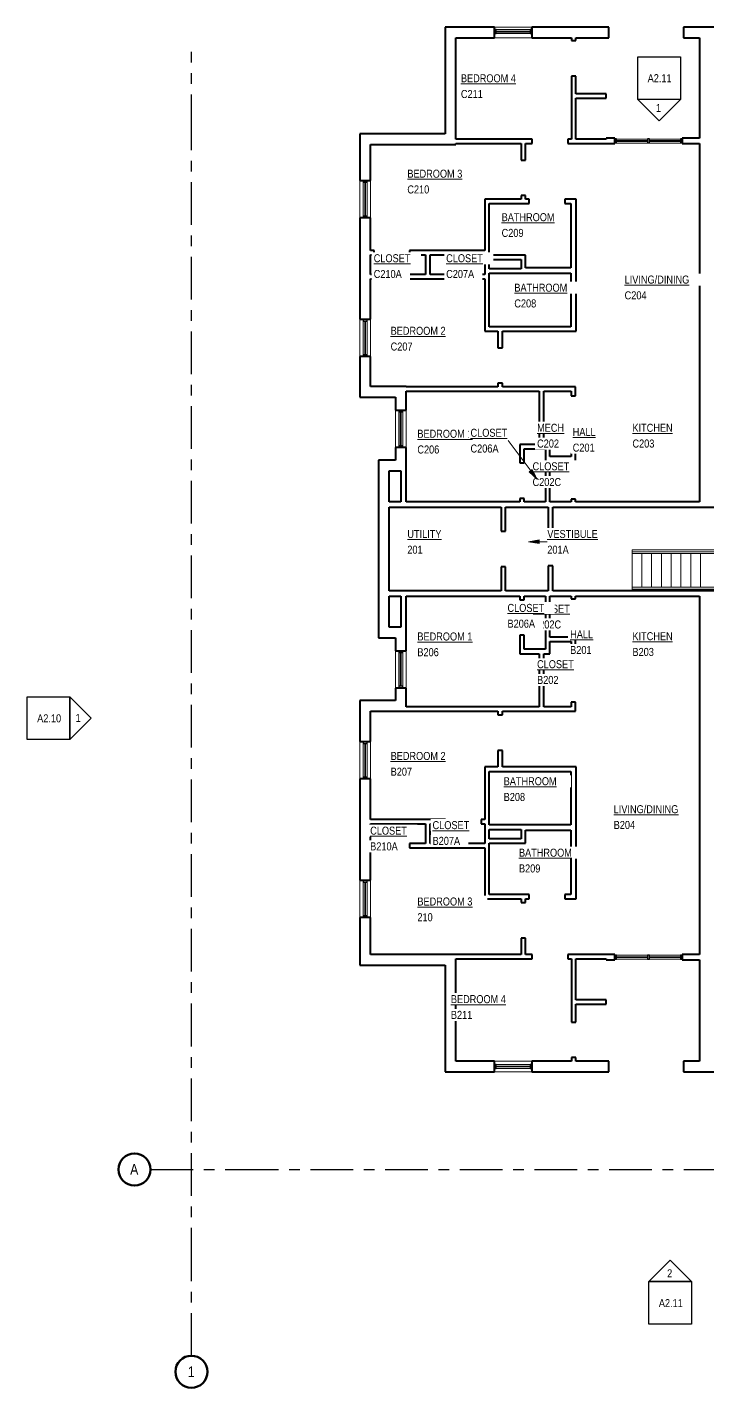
# Model space of a CAD drawing. Header units: inches. Extents: x -1455 to 118, y -1419 to 111.
# Drawn here: x -1455 to -689, y -1419 to 111 of the extents above; entities that cross this region are included whole.
import ezdxf

# ---------------------------------------------------------------- set-up
doc = ezdxf.new("R2010")
doc.units = ezdxf.units.IN
doc.header["$MEASUREMENT"] = 0
doc.linetypes.add('Grid Line', pattern=[84, 48, -12, 12, -12])
for name, color, linetype, lineweight in [('A-AREA-IDEN', 2, 'Continuous', 9), ('A-FLOR-HRAL', 11, 'Continuous', 9), ('A-GLAZ-CURT', 52, 'Continuous', 9), ('A-GLAZ-CWMG', 51, 'Continuous', 9), ('A-WALL', 113, 'Continuous', 15), ('G-ANNO-SYMB', 111, 'Continuous', 9), ('I-WALL', 2, 'Continuous', 15), ('S-GRID', 1, 'Continuous', 9), ('S-GRID-IDEN', 1, 'Continuous', 50), ('S-STRS', 31, 'Continuous', 9)]:
    doc.layers.add(name, color=color, linetype=linetype, lineweight=lineweight)
doc.styles.add('Arial Narrow', font='ARIALN.TTF', dxfattribs={"height": 9})
doc.styles.add('Arial Narrow_1', font='ARIALN.TTF', dxfattribs={"height": 12})

# ---------------------------------------------------------------- blocks, each defined once
blk = doc.blocks.new('System Panel - zGlazed-5155015-LEVEL 2')
at = {"layer": 'A-GLAZ-CURT', "lineweight": 15}
for p, q in [((17.5, 0.5), (-17.5, 0.5)), ((-17.5, 0.5), (-17.5, -0.5)), ((17.5, -0.5), (17.5, 0.5)), ((-17.5, -0.5), (17.5, -0.5))]:
    blk.add_line(p, q, dxfattribs=at)
blk = doc.blocks.new('Rectangular Mullion - 4 1_2_ x 2_ Rectangular_CE_-5155004-LEVEL 2')
at = {"layer": 'A-GLAZ-CWMG'}
for p, q in [((-754.6, -932.9), (-719.6, -932.9)), ((-754.6, -937.4), (-719.6, -937.4))]:
    blk.add_line(p, q, dxfattribs=at)
blk = doc.blocks.new('Rectangular Mullion - 4 1_2_ x 2_ Rectangular_CE_-5155016-LEVEL 2')
at = {"layer": 'A-GLAZ-CWMG', "lineweight": 25}
for p, q in [((-2, 2.25), (0, 2.25)), ((-2, -2.25), (-2, 2.25)), ((0, 2.25), (0, -2.25)), ((0, -2.25), (-2, -2.25))]:
    blk.add_line(p, q, dxfattribs=at)
blk = doc.blocks.new('Rectangular Mullion - 4 1_2_ x 2_ Rectangular_CE_-5155017-LEVEL 2')
at = {"layer": 'A-GLAZ-CWMG', "lineweight": 25}
for p, q in [((0, 2.25), (-2, 2.25)), ((-2, 2.25), (-2, -2.25)), ((0, -2.25), (0, 2.25)), ((-2, -2.25), (0, -2.25))]:
    blk.add_line(p, q, dxfattribs=at)
blk = doc.blocks.new('Rectangular Mullion - 4 1_2_ x 2_ Rectangular_CE_-5155014-LEVEL 2')
at = {"layer": 'A-GLAZ-CWMG', "lineweight": 25}
for p, q in [((-1, 2.25), (1, 2.25)), ((-1, -2.25), (-1, 2.25)), ((1, 2.25), (1, -2.25)), ((1, -2.25), (-1, -2.25))]:
    blk.add_line(p, q, dxfattribs=at)
blk = doc.blocks.new('System Panel - zGlazed-5155011-LEVEL 2')
at = {"layer": 'A-GLAZ-CURT', "lineweight": 15}
for p, q in [((17.5, 0.5), (-17.5, 0.5)), ((-17.5, 0.5), (-17.5, -0.5)), ((17.5, -0.5), (17.5, 0.5)), ((-17.5, -0.5), (17.5, -0.5))]:
    blk.add_line(p, q, dxfattribs=at)
blk = doc.blocks.new('Rectangular Mullion - 4 1_2_ x 2_ Rectangular_CE_-5154998-LEVEL 2')
at = {"layer": 'A-GLAZ-CWMG'}
for p, q in [((-631.1, -932.9), (-666.1, -932.9)), ((-631.1, -937.4), (-666.1, -937.4))]:
    blk.add_line(p, q, dxfattribs=at)
blk = doc.blocks.new('Rectangular Mullion - 4 1_2_ x 2_ Rectangular_CE_-5155012-LEVEL 2')
at = {"layer": 'A-GLAZ-CWMG', "lineweight": 25}
for p, q in [((-2, 2.25), (0, 2.25)), ((-2, -2.25), (-2, 2.25)), ((0, 2.25), (0, -2.25)), ((0, -2.25), (-2, -2.25))]:
    blk.add_line(p, q, dxfattribs=at)
blk = doc.blocks.new('Rectangular Mullion - 4 1_2_ x 2_ Rectangular_CE_-5155013-LEVEL 2')
at = {"layer": 'A-GLAZ-CWMG', "lineweight": 25}
for p, q in [((0, 2.25), (-2, 2.25)), ((-2, 2.25), (-2, -2.25)), ((0, -2.25), (0, 2.25)), ((-2, -2.25), (0, -2.25))]:
    blk.add_line(p, q, dxfattribs=at)
blk = doc.blocks.new('Rectangular Mullion - 4 1_2_ x 2_ Rectangular_CE_-5155010-LEVEL 2')
at = {"layer": 'A-GLAZ-CWMG', "lineweight": 25}
for p, q in [((-1, 2.25), (1, 2.25)), ((-1, -2.25), (-1, 2.25)), ((1, 2.25), (1, -2.25)), ((1, -2.25), (-1, -2.25))]:
    blk.add_line(p, q, dxfattribs=at)
blk = doc.blocks.new('Railing - Railing-5154644-LEVEL 2')
at = {"layer": 'A-FLOR-HRAL'}
for p, q in [((-774.1, -481.1), (-774.1, -479.1)), ((-673.9, -479.1), (-774.1, -479.1)), ((-673, -481.1), (-774.1, -481.1))]:
    blk.add_line(p, q, dxfattribs=at)
blk = doc.blocks.new('Railing - Railing-5154648-LEVEL 2')
at = {"layer": 'A-FLOR-HRAL'}
for p, q in [((-774.1, -521.1), (-774.1, -519.1)), ((-655.3, -519.1), (-774.1, -519.1)), ((-654.3, -521.1), (-774.1, -521.1))]:
    blk.add_line(p, q, dxfattribs=at)
blk = doc.blocks.new('System Panel - zGlazed-5155025-LEVEL 2')
at = {"layer": 'A-GLAZ-CURT', "lineweight": 15}
for p, q in [((19, 0.5), (-19, 0.5)), ((-19, 0.5), (-19, -0.5)), ((19, -0.5), (19, 0.5)), ((-19, -0.5), (19, -0.5))]:
    blk.add_line(p, q, dxfattribs=at)
blk = doc.blocks.new('Rectangular Mullion - 4 1_2_ x 2_ Rectangular_CE_-5155024-LEVEL 2')
at = {"layer": 'A-GLAZ-CWMG'}
for p, q in [((-926.9, -1055.9), (-888.9, -1055.9)), ((-926.9, -1060.4), (-888.9, -1060.4))]:
    blk.add_line(p, q, dxfattribs=at)
blk = doc.blocks.new('Rectangular Mullion - 4 1_2_ x 2_ Rectangular_CE_-5155026-LEVEL 2')
at = {"layer": 'A-GLAZ-CWMG', "lineweight": 25}
for p, q in [((-2, 2.25), (0, 2.25)), ((-2, -2.25), (-2, 2.25)), ((0, 2.25), (0, -2.25)), ((0, -2.25), (-2, -2.25))]:
    blk.add_line(p, q, dxfattribs=at)
blk = doc.blocks.new('Rectangular Mullion - 4 1_2_ x 2_ Rectangular_CE_-5155027-LEVEL 2')
at = {"layer": 'A-GLAZ-CWMG', "lineweight": 25}
for p, q in [((0, 2.25), (-2, 2.25)), ((-2, 2.25), (-2, -2.25)), ((0, -2.25), (0, 2.25)), ((-2, -2.25), (0, -2.25))]:
    blk.add_line(p, q, dxfattribs=at)
blk = doc.blocks.new('System Panel - zGlazed-5155020-LEVEL 2')
at = {"layer": 'A-GLAZ-CURT', "lineweight": 15}
for p, q in [((19, 0.5), (-19, 0.5)), ((-19, 0.5), (-19, -0.5)), ((19, -0.5), (19, 0.5)), ((-19, -0.5), (19, -0.5))]:
    blk.add_line(p, q, dxfattribs=at)
blk = doc.blocks.new('Rectangular Mullion - 4 1_2_ x 2_ Rectangular_CE_-5155019-LEVEL 2')
at = {"layer": 'A-GLAZ-CWMG'}
for p, q in [((-458.9, -1055.9), (-496.9, -1055.9)), ((-458.9, -1060.4), (-496.9, -1060.4))]:
    blk.add_line(p, q, dxfattribs=at)
blk = doc.blocks.new('Rectangular Mullion - 4 1_2_ x 2_ Rectangular_CE_-5155021-LEVEL 2')
at = {"layer": 'A-GLAZ-CWMG', "lineweight": 25}
for p, q in [((-2, 2.25), (0, 2.25)), ((-2, -2.25), (-2, 2.25)), ((0, 2.25), (0, -2.25)), ((0, -2.25), (-2, -2.25))]:
    blk.add_line(p, q, dxfattribs=at)
blk = doc.blocks.new('Rectangular Mullion - 4 1_2_ x 2_ Rectangular_CE_-5155022-LEVEL 2')
at = {"layer": 'A-GLAZ-CWMG', "lineweight": 25}
for p, q in [((0, 2.25), (-2, 2.25)), ((-2, 2.25), (-2, -2.25)), ((0, -2.25), (0, 2.25)), ((-2, -2.25), (0, -2.25))]:
    blk.add_line(p, q, dxfattribs=at)
blk = doc.blocks.new('Elevation - Detail Number_CE_-134675-LEVEL 2')
at = {"layer": 'G-ANNO-SYMB', "lineweight": 25}
for p, q in [((-0.25, -0.25), (-0.25, 0.25)), ((-0.25, 0.25), (0.25, 0.25)), ((0.25, 0.25), (0.25, -0.25)), ((0.25, -0.25), (-0.25, -0.25))]:
    blk.add_line(p, q, dxfattribs=at)
blk = doc.blocks.new('Elevation - Detail Number_CE_-46063-LEVEL 2')
at = {"layer": 'G-ANNO-SYMB', "lineweight": 25}
for p, q in [((0, 0.25), (-0.25, 0)), ((0.25, 0), (0, 0.25)), ((-0.25, 0), (0.25, 0))]:
    blk.add_line(p, q, dxfattribs=at)
blk = doc.blocks.new('Grid - Grid Head-Circle_CE_-46466-LEVEL 2')
at = {"layer": 'S-GRID-IDEN'}
blk.add_circle((0, 0), 0.188, dxfattribs=at)

msp = doc.modelspace()

# ---------------------------------------------------------------- hatches: boundary and pattern name
at = {"layer": 'A-AREA-IDEN'}
msp.add_hatch(color=256, dxfattribs=at).paths.add_polyline_path([(-890.6, -467.9), (-878.6, -470), (-878.7, -465.8)])

# ---------------------------------------------------------------- linework, layer by layer
for p, q in [((-878.7, -465.8), (-890.6, -467.9)), ((-890.6, -467.9), (-869.5, -467.8)), ((-890.6, -467.9), (-878.6, -470)), ((-878.6, -470), (-878.7, -465.8))]:
    msp.add_line(p, q, dxfattribs=at)
at = {"layer": 'A-WALL', "lineweight": 40}
for p, q in [((-984.4, 110.9), (-984.4, -9.1)), ((-928.9, 110.9), (-984.4, 110.9)), ((-928.9, 98.9), (-928.9, 110.9)), ((-800.4, 110.9), (-886.9, 110.9)), ((-886.9, 110.9), (-886.9, 98.9)), ((-800.4, 98.9), (-800.4, 110.9)), ((-669.4, 110.9), (-716.4, 110.9)), ((-716.4, 110.9), (-716.4, 98.9)), ((-972.4, -15.1), (-972.4, 98.9)), ((-972.4, 98.9), (-928.9, 98.9)), ((-886.9, 98.9), (-842.4, 98.9)), ((-837.4, 98.9), (-800.4, 98.9)), ((-716.4, 98.9), (-698.1, 98.9)), ((-698.1, 98.9), (-698.1, -14.1)), ((-1080.4, -9.1), (-1080.4, -61.6)), ((-984.4, -9.1), (-1080.4, -9.1)), ((-793.6, -14.1), (-803.4, -14.1)), ((-803.4, -14.1), (-803.4, -15.1)), ((-793.6, -20.1), (-793.6, -14.1)), ((-698.1, -14.1), (-717.6, -14.1)), ((-717.6, -14.1), (-717.6, -20.1)), ((-1068.4, -61.6), (-1068.4, -21.1)), ((-1068.4, -21.1), (-972.4, -21.1)), ((-972.4, -21.1), (-972.4, -20.1)), ((-803.4, -20.1), (-793.6, -20.1)), ((-717.6, -20.1), (-698.1, -20.1)), ((-698.1, -20.1), (-698.1, -423.1)), ((-1080.4, -61.6), (-1068.4, -61.6)), ((-837.1, -82.6), (-843.1, -82.6)), ((-843.1, -87.6), (-843.1, -159.9)), ((-837.1, -226.1), (-837.1, -82.6)), ((-1068.4, -103.6), (-1080.4, -103.6)), ((-1080.4, -103.6), (-1080.4, -217.6)), ((-1068.4, -140.1), (-1068.4, -103.6)), ((-1068.4, -167.1), (-1068.4, -145.1)), ((-898.9, -159.9), (-898.9, -160.9)), ((-898.9, -165.9), (-843.1, -165.9)), ((-843.1, -159.9), (-893.9, -159.9)), ((-843.1, -165.9), (-843.1, -226.1)), ((-1068.4, -217.6), (-1068.4, -172.1)), ((-1080.4, -217.6), (-1068.4, -217.6)), ((-1068.4, -259.6), (-1080.4, -259.6)), ((-1080.4, -259.6), (-1080.4, -305.1)), ((-1068.4, -293.1), (-1068.4, -259.6)), ((-1080.4, -305.1), (-1040.4, -305.1)), ((-1028.4, -293.1), (-1068.4, -293.1)), ((-1040.4, -305.1), (-1040.4, -319.9)), ((-1028.4, -293.6), (-1028.4, -293.1)), ((-1028.4, -319.9), (-1028.4, -298.6)), ((-1040.4, -319.9), (-1028.4, -319.9)), ((-1028.4, -361.9), (-1040.4, -361.9)), ((-1040.4, -361.9), (-1040.4, -376.1)), ((-1028.4, -423.1), (-1028.4, -361.9)), ((-1059.4, -376.1), (-1059.4, -576.1)), ((-1040.4, -376.1), (-1059.4, -376.1)), ((-1047.4, -423.1), (-1047.4, -388.1)), ((-1047.4, -388.1), (-1034.4, -388.1)), ((-1034.4, -388.1), (-1034.4, -423.1)), ((-1034.4, -423.1), (-1047.4, -423.1)), ((-900.6, -423.1), (-1028.4, -423.1)), ((-871.6, -423.1), (-895.6, -423.1)), ((-842.6, -423.1), (-866.6, -423.1)), ((-698.1, -423.1), (-837.6, -423.1)), ((-1047.4, -523.1), (-1047.4, -429.1)), ((-1047.4, -429.1), (-921.4, -429.1)), ((-916.4, -429.1), (-868.4, -429.1)), ((-863.4, -429.1), (-594.1, -429.1)), ((-921.4, -523.1), (-1047.4, -523.1)), ((-1047.4, -564.1), (-1047.4, -529.1)), ((-1047.4, -529.1), (-1034.4, -529.1)), ((-1034.4, -529.1), (-1034.4, -564.1)), ((-1028.4, -529.1), (-900.6, -529.1)), ((-1028.4, -590.4), (-1028.4, -529.1)), ((-868.4, -523.1), (-916.4, -523.1)), ((-895.6, -529.1), (-871.6, -529.1)), ((-866.6, -529.1), (-842.6, -529.1)), ((-594.1, -523.1), (-863.4, -523.1)), ((-837.6, -529.1), (-698.1, -529.1)), ((-698.1, -529.1), (-698.1, -932.1)), ((-1034.4, -564.1), (-1047.4, -564.1)), ((-1059.4, -576.1), (-1040.4, -576.1)), ((-1040.4, -576.1), (-1040.4, -590.4)), ((-1040.4, -590.4), (-1028.4, -590.4)), ((-1028.4, -632.4), (-1040.4, -632.4)), ((-1040.4, -632.4), (-1040.4, -646.6)), ((-1028.4, -653.6), (-1028.4, -632.4)), ((-1080.4, -646.6), (-1080.4, -692.6)), ((-1040.4, -646.6), (-1080.4, -646.6)), ((-1068.4, -692.6), (-1068.4, -658.6)), ((-1068.4, -658.6), (-1028.4, -658.6)), ((-1080.4, -692.6), (-1068.4, -692.6)), ((-843.1, -726.1), (-843.1, -786.4)), ((-837.1, -869.6), (-837.1, -726.1)), ((-1068.4, -734.6), (-1080.4, -734.6)), ((-1080.4, -734.6), (-1080.4, -848.6)), ((-1068.4, -780.1), (-1068.4, -734.6)), ((-1068.4, -807.1), (-1068.4, -785.1)), ((-843.1, -786.4), (-898.9, -786.4)), ((-898.9, -791.4), (-898.9, -792.4)), ((-893.9, -792.4), (-843.1, -792.4)), ((-843.1, -792.4), (-843.1, -864.6)), ((-1068.4, -848.6), (-1068.4, -812.1)), ((-1080.4, -848.6), (-1068.4, -848.6)), ((-843.1, -869.6), (-837.1, -869.6)), ((-1068.4, -890.6), (-1080.4, -890.6)), ((-1080.4, -890.6), (-1080.4, -944.1)), ((-1068.4, -932.1), (-1068.4, -890.6)), ((-972.4, -932.1), (-1068.4, -932.1)), ((-793.6, -932.1), (-803.4, -932.1)), ((-793.6, -938.1), (-793.6, -932.1)), ((-698.1, -932.1), (-717.6, -932.1)), ((-717.6, -932.1), (-717.6, -938.1)), ((-1080.4, -944.1), (-984.4, -944.1)), ((-984.4, -944.1), (-984.4, -1064.1)), ((-972.4, -1052.1), (-972.4, -937.1)), ((-803.4, -937.1), (-803.4, -938.1)), ((-803.4, -938.1), (-793.6, -938.1)), ((-717.6, -938.1), (-698.1, -938.1)), ((-698.1, -938.1), (-698.1, -1052.1)), ((-928.9, -1052.1), (-972.4, -1052.1)), ((-928.9, -1064.1), (-928.9, -1052.1)), ((-842.4, -1052.1), (-886.9, -1052.1)), ((-886.9, -1052.1), (-886.9, -1064.1)), ((-800.4, -1052.1), (-837.4, -1052.1)), ((-800.4, -1064.1), (-800.4, -1052.1)), ((-698.1, -1052.1), (-716.4, -1052.1)), ((-716.4, -1052.1), (-716.4, -1064.1)), ((-984.4, -1064.1), (-928.9, -1064.1)), ((-886.9, -1064.1), (-800.4, -1064.1)), ((-716.4, -1064.1), (-669.4, -1064.1))]:
    msp.add_line(p, q, dxfattribs=at)
at = {"layer": 'A-WALL'}
for p, q in [((-928.9, 110.9), (-886.9, 110.9)), ((-886.9, 98.9), (-928.9, 98.9)), ((-1080.4, -103.6), (-1080.4, -61.6)), ((-1068.4, -61.6), (-1068.4, -103.6)), ((-1080.4, -259.6), (-1080.4, -217.6)), ((-1068.4, -217.6), (-1068.4, -259.6)), ((-1040.4, -361.9), (-1040.4, -319.9)), ((-1028.4, -319.9), (-1028.4, -361.9)), ((-1040.4, -632.4), (-1040.4, -590.4)), ((-1028.4, -590.4), (-1028.4, -632.4)), ((-1080.4, -734.6), (-1080.4, -692.6)), ((-1068.4, -692.6), (-1068.4, -734.6)), ((-1080.4, -890.6), (-1080.4, -848.6)), ((-1068.4, -848.6), (-1068.4, -890.6)), ((-928.9, -1052.1), (-886.9, -1052.1)), ((-886.9, -1064.1), (-928.9, -1064.1))]:
    msp.add_line(p, q, dxfattribs=at)
at = {"layer": 'I-WALL', "lineweight": 40}
for p, q in [((-842.4, 98.9), (-842.4, 95.9)), ((-842.4, 95.9), (-837.4, 95.9)), ((-837.4, 95.9), (-837.4, 98.9)), ((-842.4, 55.9), (-842.4, -15.1)), ((-837.4, 55.9), (-842.4, 55.9)), ((-837.4, 35.9), (-837.4, 55.9)), ((-803.4, 35.9), (-837.4, 35.9)), ((-837.4, -15.1), (-837.4, 30.9)), ((-837.4, 30.9), (-803.4, 30.9)), ((-803.4, 30.9), (-803.4, 35.9)), ((-886.4, -15.1), (-972.4, -15.1)), ((-886.4, -20.1), (-886.4, -15.1)), ((-842.4, -15.1), (-846.4, -15.1)), ((-846.4, -15.1), (-846.4, -20.1)), ((-803.4, -15.1), (-837.4, -15.1)), ((-972.4, -20.1), (-898.9, -20.1)), ((-898.9, -20.1), (-898.9, -38.6)), ((-893.9, -20.1), (-886.4, -20.1)), ((-893.9, -38.6), (-893.9, -20.1)), ((-846.4, -20.1), (-803.4, -20.1)), ((-898.9, -38.6), (-893.9, -38.6)), ((-898.9, -82.6), (-939.9, -82.6)), ((-939.9, -82.6), (-939.9, -140.1)), ((-934.9, -87.6), (-889.9, -87.6)), ((-934.9, -145.4), (-934.9, -87.6)), ((-898.9, -78.6), (-898.9, -82.6)), ((-893.9, -78.6), (-898.9, -78.6)), ((-893.9, -82.6), (-893.9, -78.6)), ((-889.9, -82.6), (-893.9, -82.6)), ((-889.9, -87.6), (-889.9, -82.6)), ((-843.1, -82.6), (-849.9, -82.6)), ((-849.9, -82.6), (-849.9, -87.6)), ((-849.9, -87.6), (-843.1, -87.6)), ((-1064.4, -140.1), (-1068.4, -140.1)), ((-1068.4, -145.1), (-1064.4, -145.1)), ((-1064.4, -145.1), (-1064.4, -140.1)), ((-939.9, -140.1), (-1024.4, -140.1)), ((-1024.4, -140.1), (-1024.4, -145.1)), ((-1024.4, -145.1), (-1006.4, -145.1)), ((-1006.4, -145.1), (-1006.4, -167.1)), ((-1001.4, -145.1), (-939.9, -145.1)), ((-1001.4, -167.1), (-1001.4, -145.1)), ((-939.9, -145.1), (-939.9, -167.1)), ((-893.9, -145.4), (-934.9, -145.4)), ((-934.9, -160.9), (-934.9, -150.4)), ((-934.9, -150.4), (-898.9, -150.4)), ((-898.9, -150.4), (-898.9, -159.9)), ((-893.9, -159.9), (-893.9, -145.4)), ((-1006.4, -167.1), (-1068.4, -167.1)), ((-983.9, -167.1), (-1001.4, -167.1)), ((-983.9, -172.1), (-983.9, -167.1)), ((-939.9, -167.1), (-943.9, -167.1)), ((-943.9, -167.1), (-943.9, -172.1)), ((-898.9, -160.9), (-934.9, -160.9)), ((-934.9, -226.1), (-934.9, -165.9)), ((-934.9, -165.9), (-898.9, -165.9)), ((-1068.4, -172.1), (-983.9, -172.1)), ((-943.9, -172.1), (-939.9, -172.1)), ((-939.9, -172.1), (-939.9, -231.1)), ((-843.1, -226.1), (-934.9, -226.1)), ((-837.1, -231.1), (-837.1, -226.1)), ((-939.9, -231.1), (-925.1, -231.1)), ((-925.1, -231.1), (-925.1, -249.6)), ((-920.1, -231.1), (-837.1, -231.1)), ((-920.1, -249.6), (-920.1, -231.1)), ((-925.1, -249.6), (-920.1, -249.6)), ((-925.1, -289.6), (-925.1, -293.6)), ((-920.1, -289.6), (-925.1, -289.6)), ((-920.1, -293.6), (-920.1, -289.6)), ((-925.1, -293.6), (-1028.4, -293.6)), ((-1028.4, -298.6), (-878.6, -298.6)), ((-837.6, -293.6), (-920.1, -293.6)), ((-878.6, -298.6), (-878.6, -358.5)), ((-873.6, -298.6), (-842.6, -298.6)), ((-873.6, -358.5), (-873.6, -298.6)), ((-842.6, -298.6), (-842.6, -303.9)), ((-842.6, -303.9), (-837.6, -303.9)), ((-837.6, -303.9), (-837.6, -293.6)), ((-878.6, -358.5), (-900.6, -358.5)), ((-900.6, -358.5), (-900.6, -379.1)), ((-895.6, -363.5), (-871.6, -363.5)), ((-895.6, -379.1), (-895.6, -363.5)), ((-866.6, -358.5), (-873.6, -358.5)), ((-871.6, -363.5), (-871.6, -423.1)), ((-866.6, -372.1), (-866.6, -358.5)), ((-900.6, -379.1), (-895.6, -379.1)), ((-842.6, -372.1), (-866.6, -372.1)), ((-866.6, -377.1), (-842.6, -377.1)), ((-866.6, -423.1), (-866.6, -377.1)), ((-842.6, -367.9), (-842.6, -372.1)), ((-837.6, -367.9), (-842.6, -367.9)), ((-842.6, -377.1), (-842.6, -380.1)), ((-842.6, -380.1), (-837.6, -380.1)), ((-837.6, -380.1), (-837.6, -367.9)), ((-900.6, -419.1), (-900.6, -423.1)), ((-895.6, -419.1), (-900.6, -419.1)), ((-895.6, -423.1), (-895.6, -419.1)), ((-842.6, -420.1), (-842.6, -423.1)), ((-837.6, -420.1), (-842.6, -420.1)), ((-837.6, -423.1), (-837.6, -420.1)), ((-921.4, -429.1), (-921.4, -456.1)), ((-916.4, -456.1), (-916.4, -429.1)), ((-868.4, -429.1), (-868.4, -455.1)), ((-863.4, -455.1), (-863.4, -429.1)), ((-921.4, -456.1), (-916.4, -456.1)), ((-868.4, -455.1), (-863.4, -455.1)), ((-921.4, -496.1), (-921.4, -523.1)), ((-916.4, -496.1), (-921.4, -496.1)), ((-916.4, -523.1), (-916.4, -496.1)), ((-863.4, -495.1), (-868.4, -495.1)), ((-868.4, -495.1), (-868.4, -523.1)), ((-863.4, -523.1), (-863.4, -495.1)), ((-900.6, -529.1), (-900.6, -533.1)), ((-900.6, -533.1), (-895.6, -533.1)), ((-895.6, -533.1), (-895.6, -529.1)), ((-871.6, -529.1), (-871.6, -588.8)), ((-866.6, -575.1), (-866.6, -529.1)), ((-842.6, -529.1), (-842.6, -532.1)), ((-842.6, -532.1), (-837.6, -532.1)), ((-837.6, -532.1), (-837.6, -529.1)), ((-895.6, -573.1), (-900.6, -573.1)), ((-900.6, -573.1), (-900.6, -593.8)), ((-895.6, -588.8), (-895.6, -573.1)), ((-842.6, -575.1), (-866.6, -575.1)), ((-866.6, -580.1), (-842.6, -580.1)), ((-866.6, -593.8), (-866.6, -580.1)), ((-837.6, -572.1), (-842.6, -572.1)), ((-842.6, -572.1), (-842.6, -575.1)), ((-842.6, -580.1), (-842.6, -584.4)), ((-837.6, -584.4), (-837.6, -572.1)), ((-900.6, -593.8), (-878.6, -593.8)), ((-871.6, -588.8), (-895.6, -588.8)), ((-878.6, -593.8), (-878.6, -653.6)), ((-873.6, -593.8), (-866.6, -593.8)), ((-873.6, -653.6), (-873.6, -593.8)), ((-842.6, -584.4), (-837.6, -584.4)), ((-878.6, -653.6), (-1028.4, -653.6)), ((-842.6, -653.6), (-873.6, -653.6)), ((-837.6, -648.4), (-842.6, -648.4)), ((-842.6, -648.4), (-842.6, -653.6)), ((-837.6, -658.6), (-837.6, -648.4)), ((-1028.4, -658.6), (-925.1, -658.6)), ((-925.1, -658.6), (-925.1, -662.6)), ((-925.1, -662.6), (-920.1, -662.6)), ((-920.1, -662.6), (-920.1, -658.6)), ((-920.1, -658.6), (-837.6, -658.6)), ((-920.1, -702.6), (-925.1, -702.6)), ((-925.1, -702.6), (-925.1, -721.1)), ((-920.1, -721.1), (-920.1, -702.6)), ((-939.9, -721.1), (-939.9, -780.1)), ((-925.1, -721.1), (-939.9, -721.1)), ((-934.9, -786.4), (-934.9, -726.1)), ((-934.9, -726.1), (-843.1, -726.1)), ((-837.1, -721.1), (-920.1, -721.1)), ((-837.1, -726.1), (-837.1, -721.1)), ((-983.9, -780.1), (-1068.4, -780.1)), ((-983.9, -785.1), (-983.9, -780.1)), ((-939.9, -780.1), (-943.9, -780.1)), ((-943.9, -780.1), (-943.9, -785.1)), ((-1068.4, -785.1), (-1006.4, -785.1)), ((-1006.4, -785.1), (-1006.4, -807.1)), ((-1001.4, -785.1), (-983.9, -785.1)), ((-1001.4, -807.1), (-1001.4, -785.1)), ((-943.9, -785.1), (-939.9, -785.1)), ((-939.9, -785.1), (-939.9, -807.1)), ((-898.9, -786.4), (-934.9, -786.4)), ((-934.9, -801.9), (-934.9, -791.4)), ((-934.9, -791.4), (-898.9, -791.4)), ((-898.9, -792.4), (-898.9, -801.9)), ((-893.9, -806.9), (-893.9, -792.4)), ((-1064.4, -807.1), (-1068.4, -807.1)), ((-1064.4, -812.1), (-1064.4, -807.1)), ((-1006.4, -807.1), (-1024.4, -807.1)), ((-1024.4, -807.1), (-1024.4, -812.1)), ((-939.9, -807.1), (-1001.4, -807.1)), ((-898.9, -801.9), (-934.9, -801.9)), ((-934.9, -864.6), (-934.9, -806.9)), ((-934.9, -806.9), (-893.9, -806.9)), ((-1068.4, -812.1), (-1064.4, -812.1)), ((-1024.4, -812.1), (-939.9, -812.1)), ((-939.9, -812.1), (-939.9, -869.6)), ((-939.9, -869.6), (-898.9, -869.6)), ((-889.9, -864.6), (-934.9, -864.6)), ((-898.9, -869.6), (-898.9, -873.6)), ((-893.9, -869.6), (-889.9, -869.6)), ((-893.9, -873.6), (-893.9, -869.6)), ((-889.9, -869.6), (-889.9, -864.6)), ((-843.1, -864.6), (-849.9, -864.6)), ((-849.9, -864.6), (-849.9, -869.6)), ((-849.9, -869.6), (-843.1, -869.6)), ((-898.9, -873.6), (-893.9, -873.6)), ((-893.9, -913.6), (-898.9, -913.6)), ((-898.9, -913.6), (-898.9, -932.1)), ((-893.9, -932.1), (-893.9, -913.6)), ((-898.9, -932.1), (-972.4, -932.1)), ((-886.4, -932.1), (-893.9, -932.1)), ((-886.4, -937.1), (-886.4, -932.1)), ((-803.4, -932.1), (-846.4, -932.1)), ((-846.4, -932.1), (-846.4, -937.1)), ((-972.4, -937.1), (-886.4, -937.1)), ((-846.4, -937.1), (-842.4, -937.1)), ((-842.4, -937.1), (-842.4, -1008.1)), ((-837.4, -983.1), (-837.4, -937.1)), ((-837.4, -937.1), (-803.4, -937.1)), ((-803.4, -983.1), (-837.4, -983.1)), ((-837.4, -1008.1), (-837.4, -988.1)), ((-837.4, -988.1), (-803.4, -988.1)), ((-803.4, -988.1), (-803.4, -983.1)), ((-842.4, -1008.1), (-837.4, -1008.1)), ((-837.4, -1048.1), (-842.4, -1048.1)), ((-842.4, -1048.1), (-842.4, -1052.1)), ((-837.4, -1052.1), (-837.4, -1048.1))]:
    msp.add_line(p, q, dxfattribs=at)
at = {"layer": 'S-GRID', "linetype": 'Grid Line', "lineweight": 25}
for p, q in [((-1270, -13), (-1270, 83)), ((-1270, -1287.4), (-1270, -13)), ((-1316, -1173.9), (-1220, -1173.9)), ((-1220, -1173.9), (-11.6, -1173.9)), ((-1270, -1383.4), (-1270, -1287.4))]:
    msp.add_line(p, q, dxfattribs=at)
at = {"layer": 'S-STRS'}
for p, q in [((-774.1, -477.1), (-774.1, -479.1)), ((-674.8, -477.1), (-774.1, -477.1)), ((-774.1, -519.1), (-774.1, -481.1)), ((-763.1, -519.1), (-763.1, -481.1)), ((-752.1, -519.1), (-752.1, -481.1)), ((-741.1, -519.1), (-741.1, -481.1)), ((-730.1, -519.1), (-730.1, -481.1)), ((-719.1, -519.1), (-719.1, -481.1)), ((-708.1, -519.1), (-708.1, -481.1)), ((-697.1, -519.1), (-697.1, -481.1)), ((-774.1, -521.1), (-774.1, -523.1)), ((-653.4, -523.1), (-774.1, -523.1))]:
    msp.add_line(p, q, dxfattribs=at)

# ---------------------------------------------------------------- block references
at = {"layer": 'A-FLOR-HRAL'}
for name in ['Railing - Railing-5154644-LEVEL 2', 'Railing - Railing-5154648-LEVEL 2']:
    msp.add_blockref(name, (0, 0), dxfattribs=at)
at = {"layer": 'A-GLAZ-CURT'}
for name, p, rotation in [('System Panel - zGlazed-5155020-LEVEL 2', (-907.9, 105.9), 180), ('System Panel - zGlazed-5155011-LEVEL 2', (-774.1, -17.1), 180), ('System Panel - zGlazed-5155011-LEVEL 2', (-737.1, -17.1), 180), ('System Panel - zGlazed-5155020-LEVEL 2', (-1074.4, -82.6), 270), ('System Panel - zGlazed-5155020-LEVEL 2', (-1074.4, -238.6), 270), ('System Panel - zGlazed-5155020-LEVEL 2', (-1034.4, -340.9), 270), ('System Panel - zGlazed-5155025-LEVEL 2', (-1034.4, -611.4), 89.99999999999982), ('System Panel - zGlazed-5155025-LEVEL 2', (-1074.4, -713.6), 89.99999999999982), ('System Panel - zGlazed-5155025-LEVEL 2', (-1074.4, -869.6), 89.99999999999982), ('System Panel - zGlazed-5155015-LEVEL 2', (-774.1, -935.1), 180), ('System Panel - zGlazed-5155015-LEVEL 2', (-737.1, -935.1), 180), ('System Panel - zGlazed-5155025-LEVEL 2', (-907.9, -1058.1), 180)]:
    msp.add_blockref(name, p, dxfattribs=dict(at, rotation=rotation))
at = {"layer": 'A-GLAZ-CWMG', "extrusion": (0, 0, -1)}
for name, p in [('Rectangular Mullion - 4 1_2_ x 2_ Rectangular_CE_-5155021-LEVEL 2', (928.9, 105.9)), ('Rectangular Mullion - 4 1_2_ x 2_ Rectangular_CE_-5155012-LEVEL 2', (793.6, -17.1)), ('Rectangular Mullion - 4 1_2_ x 2_ Rectangular_CE_-5155010-LEVEL 2', (755.6, -17.1)), ('Rectangular Mullion - 4 1_2_ x 2_ Rectangular_CE_-5155016-LEVEL 2', (793.6, -935.1)), ('Rectangular Mullion - 4 1_2_ x 2_ Rectangular_CE_-5155014-LEVEL 2', (755.6, -935.1)), ('Rectangular Mullion - 4 1_2_ x 2_ Rectangular_CE_-5155026-LEVEL 2', (928.9, -1058.1))]:
    msp.add_blockref(name, p, dxfattribs=at)
at = {"layer": 'A-GLAZ-CWMG'}
for name, p, rotation in [('Rectangular Mullion - 4 1_2_ x 2_ Rectangular_CE_-5155019-LEVEL 2', (-1385.7, -952.3), 180), ('Rectangular Mullion - 4 1_2_ x 2_ Rectangular_CE_-5154998-LEVEL 2', (-1422.7, -952.3), 180), ('Rectangular Mullion - 4 1_2_ x 2_ Rectangular_CE_-5154998-LEVEL 2', (-1385.7, -952.3), 180), ('Rectangular Mullion - 4 1_2_ x 2_ Rectangular_CE_-5155022-LEVEL 2', (-1074.4, -61.6), 90), ('Rectangular Mullion - 4 1_2_ x 2_ Rectangular_CE_-5155019-LEVEL 2', (-16.2, -560.5), 270), ('Rectangular Mullion - 4 1_2_ x 2_ Rectangular_CE_-5155022-LEVEL 2', (-1074.4, -217.6), 90), ('Rectangular Mullion - 4 1_2_ x 2_ Rectangular_CE_-5155019-LEVEL 2', (-16.2, -716.5), 270), ('Rectangular Mullion - 4 1_2_ x 2_ Rectangular_CE_-5155022-LEVEL 2', (-1034.4, -319.9), 90), ('Rectangular Mullion - 4 1_2_ x 2_ Rectangular_CE_-5155019-LEVEL 2', (23.8, -818.8), 270), ('Rectangular Mullion - 4 1_2_ x 2_ Rectangular_CE_-5155024-LEVEL 2', (23.8, -1519.3), 270), ('Rectangular Mullion - 4 1_2_ x 2_ Rectangular_CE_-5155027-LEVEL 2', (-1034.4, -632.4), 269.9999999999998), ('Rectangular Mullion - 4 1_2_ x 2_ Rectangular_CE_-5155024-LEVEL 2', (-16.2, -1621.5), 270), ('Rectangular Mullion - 4 1_2_ x 2_ Rectangular_CE_-5155027-LEVEL 2', (-1074.4, -734.6), 269.9999999999998), ('Rectangular Mullion - 4 1_2_ x 2_ Rectangular_CE_-5155024-LEVEL 2', (-16.2, -1777.5), 270), ('Rectangular Mullion - 4 1_2_ x 2_ Rectangular_CE_-5155027-LEVEL 2', (-1074.4, -890.6), 269.9999999999998)]:
    msp.add_blockref(name, p, dxfattribs=dict(at, rotation=rotation))
for name, p in [('Rectangular Mullion - 4 1_2_ x 2_ Rectangular_CE_-5155022-LEVEL 2', (-886.9, 105.9)), ('Rectangular Mullion - 4 1_2_ x 2_ Rectangular_CE_-5155013-LEVEL 2', (-717.6, -17.1)), ('Rectangular Mullion - 4 1_2_ x 2_ Rectangular_CE_-5155004-LEVEL 2', (-37, 0)), ('Rectangular Mullion - 4 1_2_ x 2_ Rectangular_CE_-5155004-LEVEL 2', (0, 0)), ('Rectangular Mullion - 4 1_2_ x 2_ Rectangular_CE_-5155017-LEVEL 2', (-717.6, -935.1)), ('Rectangular Mullion - 4 1_2_ x 2_ Rectangular_CE_-5155024-LEVEL 2', (0, 0)), ('Rectangular Mullion - 4 1_2_ x 2_ Rectangular_CE_-5155027-LEVEL 2', (-886.9, -1058.1))]:
    msp.add_blockref(name, p, dxfattribs=at)
at = {"layer": 'A-GLAZ-CWMG', "extrusion": (0, 0, -1)}
for name, p, rotation in [('Rectangular Mullion - 4 1_2_ x 2_ Rectangular_CE_-5155021-LEVEL 2', (1074.4, -103.6), 270), ('Rectangular Mullion - 4 1_2_ x 2_ Rectangular_CE_-5155021-LEVEL 2', (1074.4, -259.6), 270), ('Rectangular Mullion - 4 1_2_ x 2_ Rectangular_CE_-5155021-LEVEL 2', (1034.4, -361.9), 270), ('Rectangular Mullion - 4 1_2_ x 2_ Rectangular_CE_-5155026-LEVEL 2', (1034.4, -590.4), 90.00000000000018), ('Rectangular Mullion - 4 1_2_ x 2_ Rectangular_CE_-5155026-LEVEL 2', (1074.4, -692.6), 90.00000000000018), ('Rectangular Mullion - 4 1_2_ x 2_ Rectangular_CE_-5155026-LEVEL 2', (1074.4, -848.6), 90.00000000000018)]:
    msp.add_blockref(name, p, dxfattribs=dict(at, rotation=rotation))
at = {"layer": 'G-ANNO-SYMB', "lineweight": 25, "xscale": 95.99999999999994, "yscale": 95.99999999999994, "zscale": 95.99999999999994}
for name, p, rotation in [('Elevation - Detail Number_CE_-134675-LEVEL 2', (-743.8, 53.7), 89.99999999999991), ('Elevation - Detail Number_CE_-46063-LEVEL 2', (-743.8, 29.7), 180), ('Elevation - Detail Number_CE_-134675-LEVEL 2', (-1430.7, -666.4), 89.99999999999991), ('Elevation - Detail Number_CE_-134675-LEVEL 2', (-731.2, -1324), 89.99999999999964)]:
    msp.add_blockref(name, p, dxfattribs=dict(at, rotation=rotation))
at = {"layer": 'G-ANNO-SYMB', "lineweight": 25, "extrusion": (0, 0, -1), "xscale": 95.99999999999994, "yscale": 95.99999999999994, "zscale": 95.99999999999994}
msp.add_blockref('Elevation - Detail Number_CE_-46063-LEVEL 2', (731.2, -1300), dxfattribs=at)
at = {"layer": 'S-GRID-IDEN', "xscale": 95.99999999999994, "yscale": 95.99999999999994, "zscale": 95.99999999999994, "rotation": 269.9999999999995}
msp.add_blockref('Grid - Grid Head-Circle_CE_-46466-LEVEL 2', (-1334, -1173.9), dxfattribs=at)
at = {"layer": 'S-GRID-IDEN', "xscale": 95.99999999999994, "yscale": 95.99999999999994, "zscale": 95.99999999999994}
msp.add_blockref('Grid - Grid Head-Circle_CE_-46466-LEVEL 2', (-1270, -1401.4), dxfattribs=at)

# ---------------------------------------------------------------- texts
at = {"layer": 'A-AREA-IDEN', "char_height": 9, "attachment_point": 1, "style": 'Arial Narrow', "bg_fill": 3, "box_fill_scale": 1.25, "bg_fill_color": 9, "bg_fill_true_color": 13158600, "bg_fill_transparency": 0}
for s, insert, width in [('\\LBEDROOM 3', (-1027, -49.4), 76.356), ('\\LBEDROOM 2', (-1045.8, -226.1), 76.356), ('\\LKITCHEN', (-773.7, -335.2), 55.752), ('\\LBEDROOM 1', (-1015.7, -341.9), 76.356), ('\\LHALL', (-840.9, -339.8), 31.512), ('\\LUTILITY', (-1027, -454.6), 47.571), ('\\LBEDROOM 1', (-1015.7, -569.9), 76.356), ('\\LKITCHEN', (-773.7, -569.6), 55.752), ('\\LBEDROOM 2', (-1045.8, -704.3), 76.356)]:
    msp.add_mtext(s, dxfattribs=dict(at, insert=insert, width=width))

# ---------------------------------------------------------------- next in the draw order: texts
for s, insert, width in [('\\LBEDROOM 4', (-966.7, 57.9), 76.356), ('C210', (-1027, -67.1), 29.997), ('\\LBATHROOM', (-920.9, -98.3), 73.629), ('\\LCLOSET', (-1064.8, -144.5), 50.904), ('\\LCLOSET', (-983.3, -144.5), 50.904), ('\\LLIVING/DINING', (-782.5, -168.5), 89.991), ('\\LBATHROOM', (-906.6, -177.6), 73.629), ('C207', (-1045.8, -243.8), 29.997), ('\\LMECH', (-881, -335.2), 37.269), ('C203', (-773.7, -352.9), 29.997), ('C206', (-1015.7, -359.6), 29.997), ('C201', (-840.9, -357.5), 29.997), ('\\LVESTIBULE', (-869.5, -454.6), 69.993), ('201', (-1027, -472.3), 20.907), ('\\LCLOSET', (-885.5, -538.7), 50.904), ('B206', (-1015.7, -587.6), 29.391), ('B203', (-773.7, -587.3), 29.391), ('\\LCLOSET', (-881, -601.1), 50.904), ('B207', (-1045.8, -722), 29.391), ('\\LBATHROOM', (-918.6, -732.7), 73.629), ('\\LLIVING/DINING', (-794.8, -764.2), 89.991), ('\\LCLOSET', (-998.6, -782.1), 50.904), ('\\LCLOSET', (-1068.8, -788.3), 50.904), ('\\LBATHROOM', (-901.4, -813.1), 73.629), ('\\LBEDROOM 3', (-1015.7, -868), 76.356), ('\\LBEDROOM 4', (-978, -977.8), 76.356)]:
    msp.add_mtext(s, dxfattribs=dict(at, insert=insert, width=width))
at = {"layer": 'G-ANNO-SYMB', "char_height": 9, "attachment_point": 1, "style": 'Arial Narrow', "bg_fill": 3, "box_fill_scale": 1.25, "bg_fill_color": 9, "bg_fill_true_color": 13158600, "bg_fill_transparency": 0}
for s, insert, width in [('A2.11', (-756.6, 58), 33.027), ('1', (-747.3, 24.6), 6.969), ('A2.10', (-1443.5, -662), 33.027), ('2', (-734.7, -1286.2), 6.969), ('A2.11', (-744, -1319.7), 33.027)]:
    msp.add_mtext(s, dxfattribs=dict(at, insert=insert, width=width))
at = {"layer": 'S-GRID-IDEN', "lineweight": 9, "char_height": 12, "attachment_point": 1, "style": 'Arial Narrow_1', "bg_fill": 3, "box_fill_scale": 1.25, "bg_fill_color": 9, "bg_fill_true_color": 13158600, "bg_fill_transparency": 0}
for s, insert, width in [('A', (-1338.9, -1167.8), 11.211), ('1', (-1274, -1395.4), 9.393)]:
    msp.add_mtext(s, dxfattribs=dict(at, insert=insert, width=width))

# ---------------------------------------------------------------- next in the draw order: block references
at = {"layer": 'G-ANNO-SYMB', "lineweight": 25, "extrusion": (0, 0, -1), "xscale": 95.99999999999994, "yscale": 95.99999999999994, "zscale": 95.99999999999994, "rotation": 90.00000000000011}
msp.add_blockref('Elevation - Detail Number_CE_-46063-LEVEL 2', (1406.7, -666.4), dxfattribs=at)

# ---------------------------------------------------------------- next in the draw order: texts
at = {"layer": 'A-AREA-IDEN', "char_height": 9, "attachment_point": 1, "style": 'Arial Narrow', "bg_fill": 3, "box_fill_scale": 1.25, "bg_fill_color": 9, "bg_fill_true_color": 13158600, "bg_fill_transparency": 0}
for s, insert, width in [('C211', (-966.7, 40.2), 29.997), ('C209', (-920.9, -116), 29.997), ('C210A', (-1064.8, -162.2), 38.481), ('C207A', (-983.3, -162.2), 38.481), ('C208', (-906.6, -195.3), 29.997), ('C204', (-782.5, -186.2), 29.997), ('C202', (-881, -352.9), 29.997), ('\\LCLOSET', (-886.1, -378.5), 50.904), ('201A', (-869.5, -472.3), 29.391), ('B202C', (-885.5, -556.4), 38.481), ('B202', (-881, -618.8), 29.391), ('B208', (-918.6, -750.4), 29.391), ('B204', (-794.8, -781.9), 29.391), ('B210A', (-1068.8, -806), 37.875), ('B207A', (-998.6, -799.8), 37.875), ('B209', (-901.4, -830.8), 29.391), ('210', (-1015.7, -885.7), 20.907), ('B211', (-978, -995.5), 29.391)]:
    msp.add_mtext(s, dxfattribs=dict(at, insert=insert, width=width))

# ---------------------------------------------------------------- next in the draw order: texts
for s, insert, width in [('C202C', (-886.1, -396.2), 39.087), ('\\LCLOSET', (-914.3, -537.8), 50.904), ('\\LHALL', (-843.8, -567.4), 31.512)]:
    msp.add_mtext(s, dxfattribs=dict(at, insert=insert, width=width))
at = {"layer": 'G-ANNO-SYMB', "insert": (-1400.3, -661.5), "char_height": 9, "width": 6.969, "attachment_point": 1, "style": 'Arial Narrow', "bg_fill": 3, "box_fill_scale": 1.25, "bg_fill_color": 9, "bg_fill_true_color": 13158600, "bg_fill_transparency": 0}
msp.add_mtext('1', dxfattribs=at)

# ---------------------------------------------------------------- next in the draw order: hatches: boundary and pattern name
at = {"layer": 'A-AREA-IDEN'}
msp.add_hatch(color=256, dxfattribs=at).paths.add_polyline_path([(-881.1, -397.4), (-886.6, -386.6), (-890, -389.1)])

# ---------------------------------------------------------------- next in the draw order: linework, layer by layer
for p, q in [((-881.1, -397.4), (-913.7, -354)), ((-886.6, -386.6), (-890, -389.1)), ((-890, -389.1), (-881.1, -397.4)), ((-881.1, -397.4), (-886.6, -386.6))]:
    msp.add_line(p, q, dxfattribs=at)

# ---------------------------------------------------------------- next in the draw order: texts
at = {"layer": 'A-AREA-IDEN', "char_height": 9, "attachment_point": 1, "style": 'Arial Narrow', "bg_fill": 3, "box_fill_scale": 1.25, "bg_fill_color": 9, "bg_fill_true_color": 13158600, "bg_fill_transparency": 0}
for s, insert, width in [('B206A', (-914.3, -555.5), 37.875), ('B201', (-843.8, -585.1), 29.391)]:
    msp.add_mtext(s, dxfattribs=dict(at, insert=insert, width=width))

# ---------------------------------------------------------------- next in the draw order: texts
at = {"layer": 'A-AREA-IDEN', "insert": (-955.9, -340.8), "char_height": 9, "width": 50.904, "attachment_point": 1, "style": 'Arial Narrow', "bg_fill": 3, "box_fill_scale": 1.25, "bg_fill_color": 9, "bg_fill_true_color": 13158600, "bg_fill_transparency": 0}
msp.add_mtext('\\LCLOSET', dxfattribs=at)

# ---------------------------------------------------------------- next in the draw order: texts
at = {"layer": 'A-AREA-IDEN', "insert": (-955.9, -358.5), "char_height": 9, "width": 38.481, "attachment_point": 1, "style": 'Arial Narrow', "bg_fill": 3, "box_fill_scale": 1.25, "bg_fill_color": 9, "bg_fill_true_color": 13158600, "bg_fill_transparency": 0}
msp.add_mtext('C206A', dxfattribs=at)

doc.saveas('drawing.dxf')
